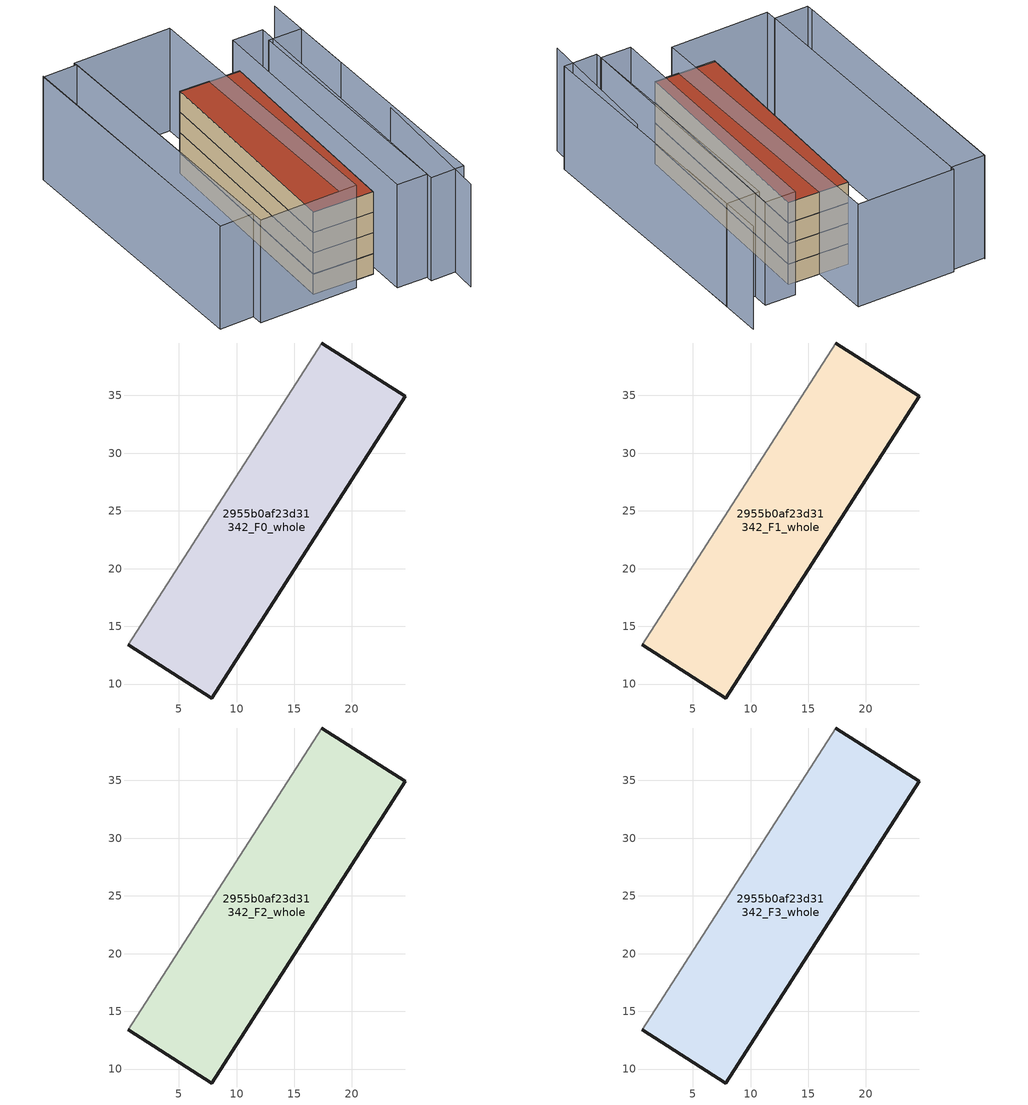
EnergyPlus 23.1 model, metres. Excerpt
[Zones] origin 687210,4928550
2955b0af23d31342_F0_whole
 floor ground (EU_floor_Construction): 7.86,8.79 24.59,34.92 17.36,39.54 0.64,13.42 z0
 wall outside (EU_wall_Construction): 17.36,39.54 24.59,34.92 7.86,8.79 0.64,13.42 z0:3
 wall adiabatic (EU_wall_Construction): 0.64,13.42 17.36,39.54 z0:3
2955b0af23d31342_F1_whole
 floor to 2955b0af23d31342_F0_whole (EU_floor_Construction): 7.86,8.79 24.59,34.92 17.36,39.54 0.64,13.42 z3
 wall outside (EU_wall_Construction): 17.36,39.54 24.59,34.92 7.86,8.79 0.64,13.42 z3:6
 wall adiabatic (EU_wall_Construction): 0.64,13.42 17.36,39.54 z3:6
2955b0af23d31342_F2_whole
 floor to 2955b0af23d31342_F1_whole (EU_floor_Construction): 7.86,8.79 24.59,34.92 17.36,39.54 0.64,13.42 z6
 wall outside (EU_wall_Construction): 17.36,39.54 24.59,34.92 7.86,8.79 0.64,13.42 z6:9
 wall adiabatic (EU_wall_Construction): 0.64,13.42 17.36,39.54 z6:9
2955b0af23d31342_F3_whole
 floor to 2955b0af23d31342_F2_whole (EU_floor_Construction): 7.86,8.79 24.59,34.92 17.36,39.54 0.64,13.42 z9
 wall outside (EU_wall_Construction): 17.36,39.54 24.59,34.92 7.86,8.79 0.64,13.42 z9:12
 wall adiabatic (EU_wall_Construction): 0.64,13.42 17.36,39.54 z9:12
 roof outside (EU_roof_Construction): 24.59,34.92 7.86,8.79 0.64,13.42 17.36,39.54 z12
shading: 10.5,-3.07 21.24,12.95 / 8.99,53.87 -10.56,21.12 / 27.51,22.75 35.1,35.32 / 9.66,1.86 28.02,32.68 / 28.02,32.68 32.06,30.27 / 32.06,30.27 13.69,-0.54 / 13.69,-0.54 9.66,1.86 / 29.76,34.36 10.13,2.66 / 10.13,2.66 6.47,4.92 / 6.47,4.92 26.1,36.62 / 26.1,36.62 29.76,34.36 / -7.68,16.45 13.29,51.74 / 13.29,51.74 25.22,44.65 / 25.22,44.65 4.25,9.36 / 4.25,9.36 -7.68,16.45 / 13.06,51.35 -6.87,17.82 / -6.87,17.82 -11.05,20.3 / -11.05,20.3 8.88,53.83 / 8.88,53.83 13.06,51.35 z0:15
[Building]
EU S2 Campaign: North Axis=0; Terrain=City; Solar Distribution=FullExterior
[Site:Location]
Bologna: Latitude=44.5; Longitude=11.25; Time Zone=1; Elevation=37
[SizingPeriod:WeatherFileDays]
AnnualSizingPeriod: Begin Month=1; Begin Day of Month=1; End Month=12; End Day of Month=31; Day of Week for Start Day=Monday; Use Weather File Daylight Saving Period=No; Use Weather File Rain and Snow Indicators=No
[MATERIAL]
EU_InternalMass_Material: Roughness=MediumRough; Thickness=0.1; Conductivity=1; Density=1800; Specific Heat=900; Thermal Absorptance=0.9; Solar Absorptance=0.7; Visible Absorptance=0.7
[MATERIAL:NOMASS] Roughness=MediumRough; Thermal Absorptance=0.9; Solar Absorptance=0.7; Visible Absorptance=0.7
Name | Thermal Resistance
EU_wall_NoMass | 0.937881
EU_roof_NoMass | 0.548572
EU_floor_NoMass | 0.71348
[CONSTRUCTION]
EU_wall_Construction: EU_wall_NoMass
EU_roof_Construction: EU_roof_NoMass
EU_floor_Construction: EU_floor_NoMass
EU_InternalMass_Construction: EU_InternalMass_Material
[ZONE] Type=1; Multiplier=1; Ceiling Height=autocalculate; Volume=798.658; Floor Area=autocalculate; Part of Total Floor Area=Yes
2955b0af23d31342_F0_whole; 2955b0af23d31342_F1_whole; 2955b0af23d31342_F2_whole; 2955b0af23d31342_F3_whole
[INTERNALMASS] Construction=EU_InternalMass_Construction; Surface Area=266.219
Name | Zone or ZoneList
2955b0af23d31342_F0_whole_EU_InternalMass | 2955b0af23d31342_F0_whole
2955b0af23d31342_F1_whole_EU_InternalMass | 2955b0af23d31342_F1_whole
2955b0af23d31342_F2_whole_EU_InternalMass | 2955b0af23d31342_F2_whole
2955b0af23d31342_F3_whole_EU_InternalMass | 2955b0af23d31342_F3_whole
[OTHEREQUIPMENT] Fuel Type=Electricity; Design Level Calculation Method=Watts/Area; Power per Zone Floor Area=1; Fraction Latent=0; Fraction Radiant=0; Fraction Lost=0; Carbon Dioxide Generation Rate=0; EndUse Subcategory=EU_Step8_InternalGains
Name | Zone or ZoneList or Space or SpaceList | Schedule
EU_Step8_InternalGain_2955b0af23d31342_F0_whole_f000 | 2955b0af23d31342_F0_whole | EU_Step8_GainSchedule_2955b0af23d31342_F0_whole_f000
EU_Step8_InternalGain_2955b0af23d31342_F1_whole_f000 | 2955b0af23d31342_F1_whole | EU_Step8_GainSchedule_2955b0af23d31342_F1_whole_f000
EU_Step8_InternalGain_2955b0af23d31342_F2_whole_f000 | 2955b0af23d31342_F2_whole | EU_Step8_GainSchedule_2955b0af23d31342_F2_whole_f000
EU_Step8_InternalGain_2955b0af23d31342_F3_whole_f000 | 2955b0af23d31342_F3_whole | EU_Step8_GainSchedule_2955b0af23d31342_F3_whole_f000
[ZONEVENTILATION:DESIGNFLOWRATE] Schedule=EU_AlwaysOn; Design Flow Rate Calculation Method=AirChanges/Hour; Air Changes per Hour=0.687892; Ventilation Type=Natural; Fan Pressure Rise=0; Fan Total Efficiency=1; Constant Term Coefficient=1; Temperature Term Coefficient=0; Velocity Term Coefficient=0; Velocity Squared Term Coefficient=0; Minimum Indoor Temperature=-100; Maximum Indoor Temperature=100; Delta Temperature=-100; Minimum Outdoor Temperature=-100; Maximum Outdoor Temperature=100; Maximum Wind Speed=40
Name | Zone or ZoneList or Space or SpaceList
EU_ConstantAir_2955b0af23d31342_F0_whole | 2955b0af23d31342_F0_whole
EU_ConstantAir_2955b0af23d31342_F1_whole | 2955b0af23d31342_F1_whole
EU_ConstantAir_2955b0af23d31342_F2_whole | 2955b0af23d31342_F2_whole
EU_ConstantAir_2955b0af23d31342_F3_whole | 2955b0af23d31342_F3_whole
[HVACTEMPLATE:THERMOSTAT] Constant Heating Setpoint=20; Constant Cooling Setpoint=50
EU_HeatOnly_2955b0af23d31342_F0_whole; EU_HeatOnly_2955b0af23d31342_F1_whole; EU_HeatOnly_2955b0af23d31342_F2_whole; EU_HeatOnly_2955b0af23d31342_F3_whole
[HVACTEMPLATE:ZONE:IDEALLOADSAIRSYSTEM] System Availability Schedule=EU_AlwaysOn; Maximum Heating Supply Air Temperature=50; Minimum Cooling Supply Air Temperature=13; Maximum Heating Supply Air Humidity Ratio=0.0156; Minimum Cooling Supply Air Humidity Ratio=0.0077; Heating Limit=NoLimit; Cooling Limit=NoLimit; Heating Availability Schedule=EU_AlwaysOn; Cooling Availability Schedule=EU_CoolingOff; Dehumidification Control Type=ConstantSensibleHeatRatio; Cooling Sensible Heat Ratio=0.7; Dehumidification Setpoint=60; Humidification Control Type=None; Humidification Setpoint=30; Outdoor Air Method=None; Outdoor Air Flow Rate per Person=0.00944; Outdoor Air Flow Rate per Zone Floor Area=0; Outdoor Air Flow Rate per Zone=0; Demand Controlled Ventilation Type=None; Outdoor Air Economizer Type=NoEconomizer; Heat Recovery Type=None; Sensible Heat Recovery Effectiveness=0.7; Latent Heat Recovery Effectiveness=0.65
Name | Template Thermostat
2955b0af23d31342_F0_whole | EU_HeatOnly_2955b0af23d31342_F0_whole
2955b0af23d31342_F1_whole | EU_HeatOnly_2955b0af23d31342_F1_whole
2955b0af23d31342_F2_whole | EU_HeatOnly_2955b0af23d31342_F2_whole
2955b0af23d31342_F3_whole | EU_HeatOnly_2955b0af23d31342_F3_whole
[SIZING:ZONE] Zone Cooling Design Supply Air Temperature Input Method=SupplyAirTemperature; Zone Cooling Design Supply Air Temperature=13; Zone Heating Design Supply Air Temperature Input Method=SupplyAirTemperature; Zone Heating Design Supply Air Temperature=50; Zone Cooling Design Supply Air Humidity Ratio=0.008; Zone Heating Design Supply Air Humidity Ratio=0.008; Cooling Design Air Flow Method=DesignDay; Cooling Design Air Flow Rate=0; Cooling Minimum Air Flow per Zone Floor Area=0.000762; Cooling Minimum Air Flow=0; Cooling Minimum Air Flow Fraction=0.2; Heating Design Air Flow Method=DesignDay; Heating Design Air Flow Rate=0; Heating Maximum Air Flow per Zone Floor Area=0.002032; Heating Maximum Air Flow=0.141576; Heating Maximum Air Flow Fraction=0.3; Account for Dedicated Outdoor Air System=No; Dedicated Outdoor Air System Control Strategy=NeutralSupplyAir; Dedicated Outdoor Air Low Setpoint Temperature for Design=autosize; Dedicated Outdoor Air High Setpoint Temperature for Design=autosize; Zone Load Sizing Method=Sensible Load Only No Latent Load; Zone Latent Cooling Design Supply Air Humidity Ratio Input Method=HumidityRatioDifference; Zone Cooling Design Supply Air Humidity Ratio Difference=0.005; Zone Latent Heating Design Supply Air Humidity Ratio Input Method=HumidityRatioDifference; Zone Humidification Design Supply Air Humidity Ratio Difference=0.005
2955b0af23d31342_F0_whole; 2955b0af23d31342_F1_whole; 2955b0af23d31342_F2_whole; 2955b0af23d31342_F3_whole
[SCHEDULE:CONSTANT]
Name | Hourly Value
EU_AlwaysOn | 1
EU_CoolingOff | 0
[SCHEDULE:FILE] Column Number=1; Rows to Skip at Top=0; Number of Hours of Data=8760; Column Separator=Comma; Interpolate to Timestep=No; Minutes per Item=60; Adjust Schedule for Daylight Savings=Yes
Name | File
EU_Step8_GainSchedule_2955b0af23d31342_F0_whole_f000 | ../../schedules/2955b0af23d31342/2955b0af23d31342_F0_whole_f000_gain.csv
EU_Step8_GainSchedule_2955b0af23d31342_F1_whole_f000 | ../../schedules/2955b0af23d31342/2955b0af23d31342_F1_whole_f000_gain.csv
EU_Step8_GainSchedule_2955b0af23d31342_F2_whole_f000 | ../../schedules/2955b0af23d31342/2955b0af23d31342_F2_whole_f000_gain.csv
EU_Step8_GainSchedule_2955b0af23d31342_F3_whole_f000 | ../../schedules/2955b0af23d31342/2955b0af23d31342_F3_whole_f000_gain.csv
